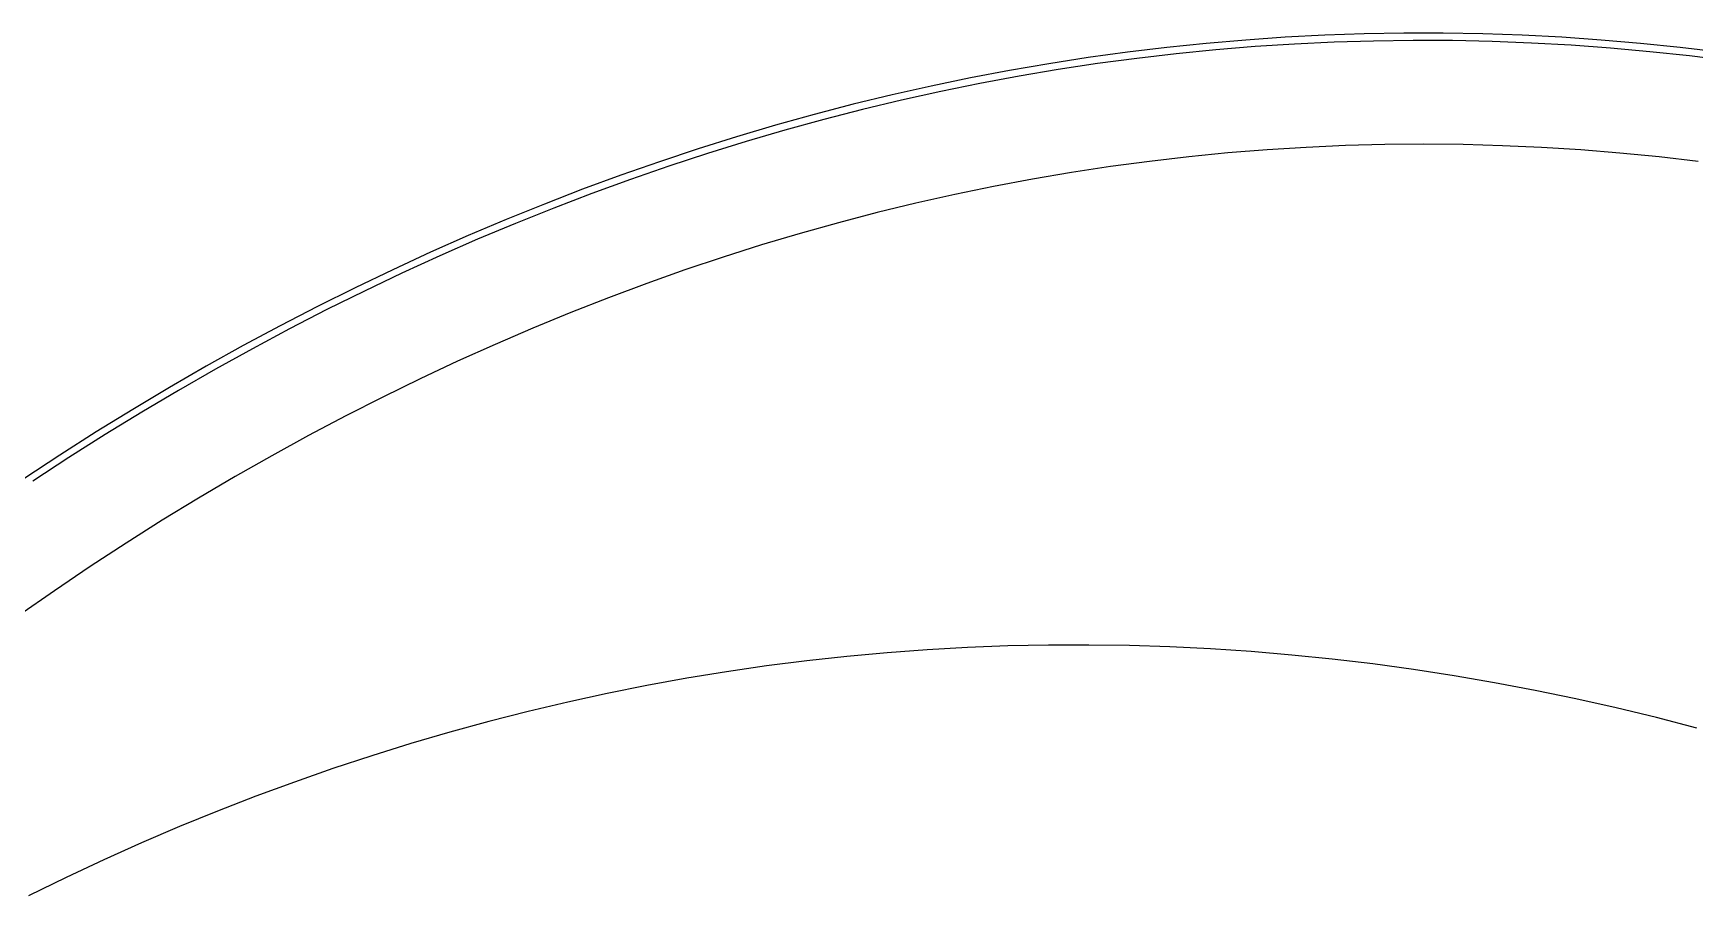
# Model space of a CAD drawing. Extents: x -1 to 217, y -22 to 302.
# Drawn here: x 63.4 to 116.6, y 274 to 301.6 of the extents above; entities that cross this region are included whole.
import ezdxf

# ---------------------------------------------------------------- set-up
doc = ezdxf.new("R2010")
doc.units = 0

msp = doc.modelspace()

# ---------------------------------------------------------------- linework, layer by layer
at = {"layer": 'ELLIPSES'}
for p, q in [((102.208, 301.377), (100.944, 301.268)), ((103.472, 301.464), (102.208, 301.377)), ((104.738, 301.529), (103.472, 301.464)), ((105.04, 301.307), (103.775, 301.247)), ((106.003, 301.573), (104.738, 301.529)), ((106.306, 301.345), (105.04, 301.307)), ((107.269, 301.594), (106.003, 301.573)), ((107.571, 301.362), (106.306, 301.345)), ((108.535, 301.594), (107.269, 301.594)), ((108.837, 301.356), (107.571, 301.362)), ((109.801, 301.572), (108.535, 301.594)), ((110.103, 301.329), (108.837, 301.356)), ((111.067, 301.529), (109.801, 301.572)), ((111.368, 301.28), (110.103, 301.329)), ((112.332, 301.463), (111.067, 301.529)), ((113.597, 301.376), (112.332, 301.463)), ((114.861, 301.267), (113.597, 301.376)), ((97.158, 300.812), (95.899, 300.617)), ((98.419, 300.986), (97.158, 300.812)), ((98.722, 300.789), (97.461, 300.621)), ((99.681, 301.138), (98.419, 300.986)), ((99.984, 300.936), (98.722, 300.789)), ((100.944, 301.268), (99.681, 301.138)), ((101.247, 301.062), (99.984, 300.936)), ((102.51, 301.165), (101.247, 301.062)), ((103.775, 301.247), (102.51, 301.165)), ((112.633, 301.209), (111.368, 301.28)), ((113.897, 301.116), (112.633, 301.209)), ((115.16, 301.002), (113.897, 301.116)), ((116.124, 301.137), (114.861, 301.267)), ((116.423, 300.866), (115.16, 301.002)), ((117.385, 300.985), (116.124, 301.137)), ((117.684, 300.708), (116.423, 300.866)), ((94.642, 300.4), (93.386, 300.161)), ((95.899, 300.617), (94.642, 300.4)), ((96.202, 300.43), (94.944, 300.218)), ((97.461, 300.621), (96.202, 300.43)), ((92.132, 299.901), (90.88, 299.619)), ((92.435, 299.728), (91.183, 299.451)), ((93.386, 300.161), (92.132, 299.901)), ((93.689, 299.984), (92.435, 299.728)), ((94.944, 300.218), (93.689, 299.984)), ((89.631, 299.316), (88.384, 298.991)), ((90.88, 299.619), (89.631, 299.316)), ((91.183, 299.451), (89.933, 299.153)), ((87.14, 298.645), (85.898, 298.277)), ((88.384, 298.991), (87.14, 298.645)), ((88.686, 298.832), (87.441, 298.491)), ((89.933, 299.153), (88.686, 298.832)), ((85.898, 298.277), (84.66, 297.889)), ((86.199, 298.128), (84.961, 297.743)), ((87.441, 298.491), (86.199, 298.128)), ((84.66, 297.889), (83.424, 297.478)), ((84.961, 297.743), (83.725, 297.337)), ((100.383, 297.633), (99.129, 297.487)), ((101.637, 297.756), (100.383, 297.633)), ((102.892, 297.857), (101.637, 297.756)), ((104.148, 297.935), (102.892, 297.857)), ((105.404, 297.991), (104.148, 297.935)), ((106.661, 298.024), (105.404, 297.991)), ((107.918, 298.035), (106.661, 298.024)), ((109.175, 298.024), (107.918, 298.035)), ((110.431, 297.99), (109.175, 298.024)), ((111.688, 297.934), (110.431, 297.99)), ((112.943, 297.855), (111.688, 297.934)), ((114.198, 297.754), (112.943, 297.855)), ((115.453, 297.63), (114.198, 297.754)), ((116.706, 297.485), (115.453, 297.63)), ((82.192, 297.047), (80.963, 296.595)), ((83.424, 297.478), (82.192, 297.047)), ((83.725, 297.337), (82.492, 296.91)), ((96.627, 297.129), (95.378, 296.917)), ((97.878, 297.32), (96.627, 297.129)), ((99.129, 297.487), (97.878, 297.32)), ((80.963, 296.595), (79.738, 296.121)), ((82.492, 296.91), (81.263, 296.462)), ((94.131, 296.682), (92.886, 296.425)), ((95.378, 296.917), (94.131, 296.682)), ((79.738, 296.121), (78.517, 295.627)), ((80.037, 295.993), (78.816, 295.502)), ((81.263, 296.462), (80.037, 295.993)), ((91.643, 296.146), (90.402, 295.845)), ((92.886, 296.425), (91.643, 296.146)), ((78.517, 295.627), (77.299, 295.111)), ((78.816, 295.502), (77.598, 294.991)), ((89.164, 295.522), (87.928, 295.176)), ((90.402, 295.845), (89.164, 295.522)), ((77.299, 295.111), (76.086, 294.575)), ((77.598, 294.991), (76.384, 294.458)), ((87.928, 295.176), (86.695, 294.809)), ((76.086, 294.575), (74.877, 294.017)), ((76.384, 294.458), (75.174, 293.905)), ((85.466, 294.419), (84.239, 294.008)), ((86.695, 294.809), (85.466, 294.419)), ((74.877, 294.017), (73.673, 293.439)), ((75.174, 293.905), (73.969, 293.33)), ((84.239, 294.008), (83.016, 293.574)), ((73.673, 293.439), (72.473, 292.841)), ((73.969, 293.33), (72.769, 292.736)), ((83.016, 293.574), (81.796, 293.119)), ((72.473, 292.841), (71.277, 292.221)), ((81.796, 293.119), (80.58, 292.643)), ((72.769, 292.736), (71.573, 292.12)), ((80.58, 292.643), (79.368, 292.144)), ((71.277, 292.221), (70.087, 291.582)), ((71.573, 292.12), (70.382, 291.484)), ((79.368, 292.144), (78.16, 291.624)), ((70.087, 291.582), (68.902, 290.921)), ((70.382, 291.484), (69.196, 290.827)), ((78.16, 291.624), (76.956, 291.083)), ((68.902, 290.921), (67.722, 290.241)), ((69.196, 290.827), (68.015, 290.15)), ((76.956, 291.083), (75.756, 290.52)), ((67.722, 290.241), (66.547, 289.54)), ((68.015, 290.15), (66.84, 289.453)), ((75.756, 290.52), (74.561, 289.935)), ((74.561, 289.935), (73.371, 289.33)), ((66.547, 289.54), (65.378, 288.819)), ((66.84, 289.453), (65.67, 288.735)), ((73.371, 289.33), (72.185, 288.703)), ((65.378, 288.819), (64.215, 288.078)), ((65.67, 288.735), (64.506, 287.998)), ((72.185, 288.703), (71.005, 288.055)), ((64.215, 288.078), (63.058, 287.317)), ((64.506, 287.998), (63.348, 287.24)), ((71.005, 288.055), (69.83, 287.386)), ((69.83, 287.386), (68.66, 286.696)), ((68.66, 286.696), (67.496, 285.985)), ((67.496, 285.985), (66.338, 285.254)), ((66.338, 285.254), (65.185, 284.502)), ((65.185, 284.502), (64.039, 283.729)), ((64.039, 283.729), (62.898, 282.936)), ((89.427, 281.623), (88.141, 281.482)), ((90.715, 281.741), (89.427, 281.623)), ((92.005, 281.836), (90.715, 281.741)), ((93.297, 281.908), (92.005, 281.836)), ((94.591, 281.958), (93.297, 281.908)), ((95.887, 281.985), (94.591, 281.958)), ((97.184, 281.989), (95.887, 281.985)), ((98.482, 281.971), (97.184, 281.989)), ((99.78, 281.929), (98.482, 281.971)), ((101.08, 281.865), (99.78, 281.929)), ((102.38, 281.778), (101.08, 281.865)), ((103.681, 281.668), (102.38, 281.778)), ((104.982, 281.536), (103.681, 281.668)), ((85.577, 281.132), (84.3, 280.924)), ((86.858, 281.319), (85.577, 281.132)), ((88.141, 281.482), (86.858, 281.319)), ((106.283, 281.381), (104.982, 281.536)), ((107.583, 281.203), (106.283, 281.381)), ((108.883, 281.002), (107.583, 281.203)), ((83.025, 280.692), (81.754, 280.438)), ((84.3, 280.924), (83.025, 280.692)), ((110.183, 280.779), (108.883, 281.002)), ((111.481, 280.534), (110.183, 280.779)), ((80.486, 280.162), (79.222, 279.863)), ((81.754, 280.438), (80.486, 280.162)), ((112.779, 280.265), (111.481, 280.534)), ((114.075, 279.974), (112.779, 280.265)), ((77.962, 279.541), (76.706, 279.197)), ((79.222, 279.863), (77.962, 279.541)), ((115.37, 279.661), (114.075, 279.974)), ((116.664, 279.325), (115.37, 279.661)), ((76.706, 279.197), (75.455, 278.831)), ((74.207, 278.443), (72.965, 278.032)), ((75.455, 278.831), (74.207, 278.443)), ((72.965, 278.032), (71.727, 277.599)), ((71.727, 277.599), (70.494, 277.144)), ((70.494, 277.144), (69.267, 276.667)), ((69.267, 276.667), (68.045, 276.168)), ((68.045, 276.168), (66.828, 275.647)), ((66.828, 275.647), (65.618, 275.104)), ((65.618, 275.104), (64.413, 274.539)), ((64.413, 274.539), (63.214, 273.953))]:
    msp.add_line(p, q, dxfattribs=at)

doc.saveas('drawing.dxf')
